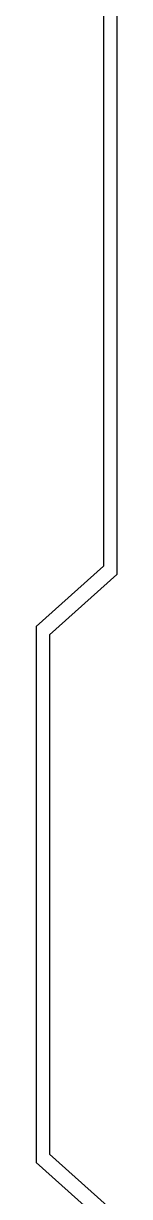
# Model space of a CAD drawing. Extents: x 152195838 to 323921156, y 365159662 to 730681027.
# Drawn here: x 161369912.06 to 161369915.06, y 365212538.81 to 365212582.58 of the extents above; entities that cross this region are included whole.
import ezdxf

# ---------------------------------------------------------------- set-up
doc = ezdxf.new("R2010")
doc.units = 0
doc.header["$MEASUREMENT"] = 0
for name, color, linetype in [('OHD', 4, 'CONTINUOUS'), ('PANEL', 4, 'CONTINUOUS'), ('SRS', 6, 'CONTINUOUS')]:
    doc.layers.add(name, color=color, linetype=linetype)

# ---------------------------------------------------------------- blocks, each defined once
blk = doc.blocks.new('OHD-550-S')
at = {"layer": 'PANEL'}
for p, q in [((-29.82033538306132, 0), (-29.82033538306132, -50.55901698768138)), ((-29.32033538306132, -0.5), (-29.32033538306132, -50.25)), ((-29.32033538306132, -50.25), (-26.82033538306132, -52.5)), ((-29.82033538306132, -50.55901698768138), (-27.32033538306132, -52.80901698768139)), ((-26.82033538306132, -52.5), (-26.82033538306132, -72.5)), ((-27.32033538306132, -52.80901698768139), (-27.32033538306132, -72.19098300486803)), ((-29.82033538306132, -74.44098300486803), (-27.32033538306132, -72.19098300486803)), ((-29.32033538306132, -74.75), (-26.82033538306132, -72.5))]:
    blk.add_line(p, q, dxfattribs=at)
blk = doc.blocks.new('5as9df53')
at = {"layer": 'OHD', "xscale": -1}
blk.add_blockref('OHD-550-S', (52432016.97409577, 17478164.8260041), dxfattribs=at)

msp = doc.modelspace()

# ---------------------------------------------------------------- block references
at = {"layer": 'SRS', "lineweight": 0, "ltscale": 15}
msp.add_blockref('5as9df53', (108937868.2653015, 347734447.7596696), dxfattribs=at)

doc.saveas('drawing.dxf')
